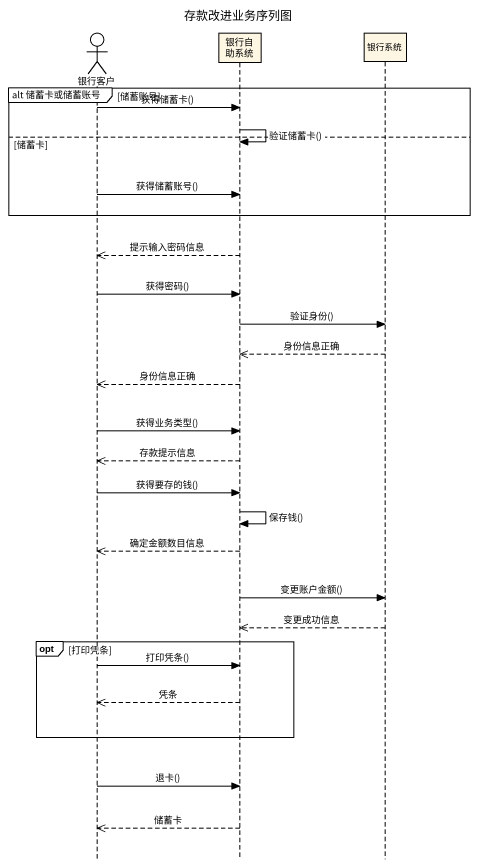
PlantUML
@startuml
title 存款改进业务序列图
hide footbox
actor 银行客户
participant 银行自助系统
participant 银行系统

group alt 储蓄卡或储蓄账号 [储蓄账号]
  银行客户 -> 银行自助系统 : 获得储蓄卡()
  银行自助系统 -> 银行自助系统 : 验证储蓄卡()
else 储蓄卡
  银行客户 -> 银行自助系统 : 获得储蓄账号()
end
银行自助系统 -->> 银行客户 : 提示输入密码信息
银行客户 -> 银行自助系统 : 获得密码()
银行自助系统 -> 银行系统 : 验证身份()
银行系统 -->> 银行自助系统 : 身份信息正确
银行自助系统 -->> 银行客户 : 身份信息正确
银行客户 -> 银行自助系统 : 获得业务类型()
银行自助系统 -->> 银行客户 : 存款提示信息
银行客户 -> 银行自助系统 : 获得要存的钱()
银行自助系统 -> 银行自助系统 : 保存钱()
银行自助系统 -->> 银行客户 : 确定金额数目信息
银行自助系统 -> 银行系统 : 变更账户金额()
银行系统 -->> 银行自助系统 : 变更成功信息
opt 打印凭条
  银行客户 -> 银行自助系统 : 打印凭条()
  银行自助系统 -->> 银行客户 : 凭条
end
银行客户 -> 银行自助系统 : 退卡()
银行自助系统 -->> 银行客户 : 储蓄卡
@enduml
